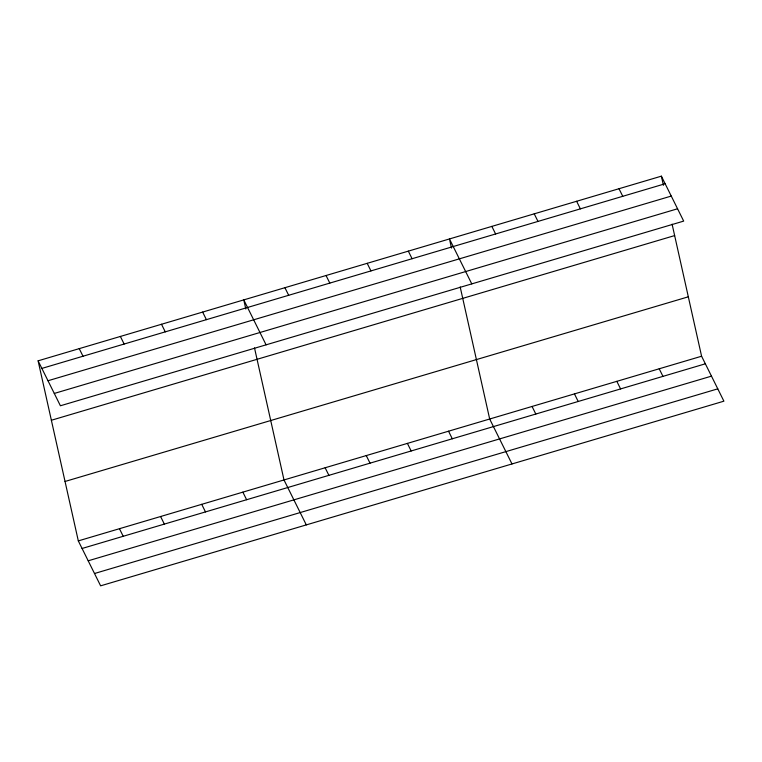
<?xml version="1.0" encoding="UTF-8"?>
<svg xmlns="http://www.w3.org/2000/svg" width="762" height="762" viewBox="0 0 762 762"><rect width="100%" height="100%" fill="white"/><g stroke="black" fill="none" stroke-linecap="round" stroke-linejoin="round"><path stroke-width="1.14" d="M38.1 360.826L661.378 176.165L683.685 221.104L60.408 405.775L38.1 360.826L78.315 540.896L100.622 585.835L723.9 401.174L701.592 356.225L672.094 224.161M41.862 368.417L665.14 183.747M47.987 380.743L671.265 196.072M54.293 393.44L677.57 208.778M51.368 420.253L674.646 235.582M65.046 481.47L688.324 296.809M78.315 540.896L701.592 356.225M82.077 548.478L705.355 363.807M88.201 560.803L711.479 376.142M94.507 573.51L717.785 388.839M618.992 188.719L622.754 196.301M576.615 201.282L580.377 208.864M659.206 368.789L662.969 376.371M534.229 213.836L537.991 221.418M616.829 381.343L620.592 388.925M491.842 226.39L495.614 233.972M574.443 393.897L578.206 401.488M471.773 283.893L449.466 238.954L451.504 248.088M532.057 406.46L535.819 414.042M408.327 251.136L412.09 258.718M511.988 463.953L489.68 419.014L460.181 286.941M367.189 263.328L370.951 270.91M448.542 431.206L452.304 438.788M326.05 275.511L329.822 283.102M407.403 443.389L411.166 450.971M284.921 287.703L288.684 295.285M366.265 455.581L370.037 463.163M266.09 344.834L243.783 299.895L245.821 309.029M325.136 467.763L328.898 475.355M202.644 312.077L206.407 319.659M306.305 524.894L283.997 479.955L254.498 347.882M161.506 324.269L165.268 331.851M242.859 492.147L246.621 499.729M120.377 336.452L124.139 344.033M201.72 504.33L205.483 511.912M79.238 348.644L83.001 356.225M160.591 516.522L164.354 524.104M119.453 528.704L123.215 536.286M661.378 176.165L663.416 185.309"/></g></svg>
